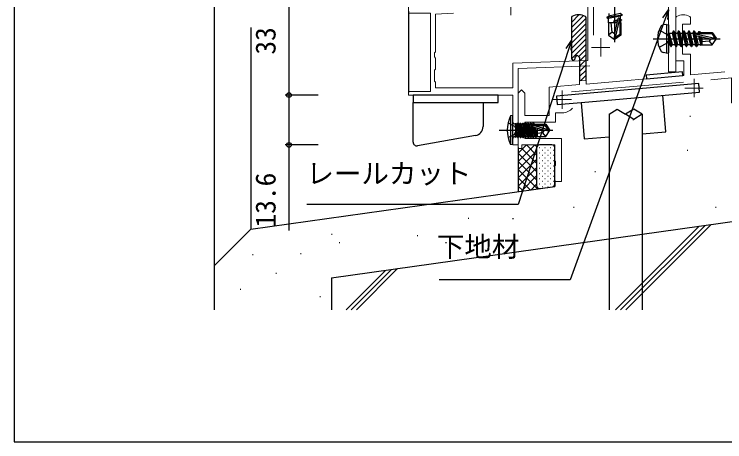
# Model space of a CAD drawing. Units: millimetres, scale not verified. Extents: x -437 to 438, y -331 to 329.
# Drawn here: x -436.9 to -242.9, y -331.2 to -214.5 of the extents above; entities that cross this region are included whole.
import ezdxf
from ezdxf.enums import TextEntityAlignment as Align

# ---------------------------------------------------------------- set-up
doc = ezdxf.new("R2010")
doc.units = ezdxf.units.MM
doc.header["$LTSCALE"] = 2
doc.layers.add('0-2_YKK_11', color=7, linetype='Continuous', lineweight=18)
for name, color, linetype in [('0-3_YKK_11E', 7, 'Continuous'), ('0-4_YKK_12', 2, 'Continuous'), ('0-5_YKK_13', 4, 'Continuous'), ('0-7_YKK_D', 6, 'Continuous'), ('0-8_YKK_ZWAK', 7, 'Continuous'), ('0-9_YSS_K', 3, 'Continuous'), ('0-A_YSS_KE', 3, 'Continuous')]:
    doc.layers.add(name, color=color, linetype=linetype)
doc.styles.add('ＭＳ ゴシック', font='')
doc.styles.get('ＭＳ ゴシック').set_extended_font_data('MS Gothic')

msp = doc.modelspace()

# ---------------------------------------------------------------- linework, layer by layer
at = {"layer": '0-2_YKK_11', "color": 211}
for p, q in [((-301.3, -209.797), (-301.3, -214.797)), ((-276.8, -221.097), (-276.8, -226.097)), ((-279.3, -223.597), (-274.3, -223.597))]:
    msp.add_line(p, q, dxfattribs=at)
at = {"layer": '0-2_YKK_11', "color": 4}
for p, q in [((-252.462, -215.147), (-252.3, -215.414)), ((-251.3, -232.167), (-251.3, -237.167)), ((-254.187, -233.062), (-284.735, -235.734)), ((-253.8, -234.667), (-248.8, -234.667)), ((-298.4, -235.2), (-297.5, -236.1)), ((-287.3, -235.315), (-287.3, -240.315)), ((-289.8, -237.815), (-284.8, -237.815)), ((-289.157, -254.721), (-289.3, -254.529)), ((-289.157, -255.679), (-289.157, -254.721))]:
    msp.add_line(p, q, dxfattribs=at)
for points in [[(-239.3, -192.575), (-239.3, -238.7), (-241.1, -238.7), (-241.1, -231.917), (-246.737, -232.41)], [(-280.8, -232.576), (-280.8, -233.584), (-254.1, -231.247), (-254.1, -227.2), (-256.3, -227.2), (-256.3, -215.414), (-256.138, -215.148)], [(-252.3, -215.414), (-252.3, -217.2), (-254.5, -217.2), (-254.5, -225.4), (-252.3, -225.4), (-252.3, -231.09), (-242.926, -230.27)], [(-297.5, -236.1), (-297.5, -242.2), (-290.9, -242.2), (-290.9, -234.467), (-282.6, -233.741), (-282.6, -232.733), (-280.8, -232.576)], [(-289.3, -254.529), (-289.3, -250.2), (-298.3, -250.2), (-298.3, -251.2), (-299.3, -251.2), (-299.3, -250.2), (-299.3, -236.1), (-298.4, -235.2)], [(-287.3, -241.466), (-289.1, -241.466), (-289.1, -244), (-297.5, -244), (-297.5, -248.4), (-287.5, -248.4), (-287.5, -260.2), (-289.3, -260.2), (-289.3, -255.871), (-289.157, -255.679)]]:
    msp.add_lwpolyline(points, dxfattribs=at)
at = {"layer": '0-2_YKK_11', "color": 211}
for points in [[(-329.3, -204.297), (-329.3, -214.197), (-323.3, -214.197), (-323.3, -235.597), (-329.3, -235.597), (-329.3, -236.597), (-300.8, -236.597), (-300.8, -250.197), (-299.3, -250.197), (-299.3, -229.313), (-279.765, -228.631)], [(-278.8, -220.215), (-278.8, -207.097), (-276.7, -207.097), (-276.7, -209.697), (-275.5, -209.697), (-275.5, -206.597), (-270.5, -206.597), (-270.5, -209.697), (-269.3, -209.697), (-269.3, -206.597), (-262, -206.597), (-261.703, -206.341), (-261.422, -206.085), (-257.622, -205.886)], [(-297.823, -210.606), (-280.3, -209.687), (-280.3, -227.149), (-300.8, -227.865), (-300.8, -234.597), (-321.9, -234.597), (-321.9, -233.097), (-322.2, -232.797), (-322.2, -229.797), (-321.9, -229.497), (-321.9, -227.173), (-321.9, -226.497), (-322.2, -226.197), (-322.2, -225.097), (-321.9, -224.797), (-321.9, -214.474), (-317.023, -214.218)]]:
    msp.add_lwpolyline(points, dxfattribs=at)
at = {"layer": '0-2_YKK_11', "color": 1}
msp.add_lwpolyline([(-258.3, -209.701), (-278.298, -209.701), (-278.298, -211.701), (-258.3, -211.701), (-258.3, -230.2), (-256.3, -230.2), (-256.3, -211.701)], dxfattribs=at)
at = {"layer": '0-2_YKK_11', "color": 4}
for centre, radius, start, end in [((-254.3, -218.7), 4, 62.64698, 117.35287), ((-287.3, -237.816), 3.65, 270, 320.8598)]:
    msp.add_arc(centre, radius, start, end, dxfattribs=at)
at = {"layer": '0-3_YKK_11E'}
for p, q in [((-282.724, -214.701), (-284.8, -216.777)), ((-281.519, -214.91), (-284.8, -218.191)), ((-280.8, -215.414), (-280.962, -215.147)), ((-280.8, -215.605), (-284.8, -219.605)), ((-280.8, -217.019), (-284.8, -221.019)), ((-280.8, -232.576), (-280.8, -215.414)), ((-280.8, -218.434), (-284.8, -222.434)), ((-280.8, -219.848), (-284.8, -223.848)), ((-280.8, -221.262), (-284.8, -225.262)), ((-280.8, -222.676), (-284.8, -226.676)), ((-280.8, -224.091), (-282.691, -225.982)), ((-280.8, -225.505), (-282.6, -227.305)), ((-280.8, -226.919), (-282.6, -228.719)), ((-280.8, -228.333), (-282.6, -230.133)), ((-280.8, -229.747), (-282.6, -231.547)), ((-280.8, -231.162), (-282.35, -232.711))]:
    msp.add_line(p, q, dxfattribs=at)
for points in [[(-284.638, -215.148), (-284.8, -215.414), (-284.8, -226.7), (-284.3, -227.2), (-283.8, -226.7), (-283.8, -226.3)], [(-283.8, -226.3), (-283.2, -225.7), (-282.6, -226.3), (-282.6, -232.733)]]:
    msp.add_lwpolyline(points, dxfattribs=at)
msp.add_arc((-282.8, -218.7), 4, 62.64695, 117.35285, dxfattribs=at)
at = {"layer": '0-4_YKK_12'}
msp.add_line((-329.3, -213.697), (-329.3, -235.897), dxfattribs=at)
at = {"layer": '0-5_YKK_13'}
for p, q in [((-272.997, -202.442), (-272.997, -222.172)), ((-275.097, -215.347), (-270.897, -214.647)), ((-270.897, -214.747), (-275.097, -215.447)), ((-275.097, -215.347), (-274.547, -215.03)), ((-271.447, -215.065), (-274.677, -215.69)), ((-271.447, -214.33), (-274.547, -215.03)), ((-274.547, -214.365), (-274.547, -215.03)), ((-270.897, -214.647), (-271.447, -214.33)), ((-270.897, -214.747), (-271.447, -215.065)), ((-271.447, -215.065), (-271.447, -215.845)), ((-270.897, -214.647), (-270.897, -214.747)), ((-275.097, -215.347), (-275.097, -215.447)), ((-275.097, -215.447), (-274.677, -215.69)), ((-274.697, -216.897), (-274.697, -220.252)), ((-272.34, -216.897), (-274.697, -216.897)), ((-274.677, -216.897), (-274.677, -215.69)), ((-273.697, -219.397), (-273.947, -216.897)), ((-272.149, -216.061), (-273.297, -216.414)), ((-273.297, -216.414), (-272.188, -216.229)), ((-272.211, -216.333), (-273.297, -216.514)), ((-272.223, -216.384), (-273.297, -216.514)), ((-273.297, -216.414), (-273.297, -216.514)), ((-272.088, -215.791), (-272.997, -219.791)), ((-271.654, -215.687), (-272.847, -220.935)), ((-271.447, -215.845), (-271.597, -215.891)), ((-271.597, -215.846), (-271.597, -220.092)), ((-271.597, -216.131), (-271.097, -216.047)), ((-271.317, -216.274), (-271.597, -216.308)), ((-271.297, -216.897), (-271.597, -216.897)), ((-271.097, -216.047), (-271.447, -215.845)), ((-271.097, -216.147), (-271.317, -216.274)), ((-271.317, -216.897), (-271.317, -216.274)), ((-271.297, -216.897), (-271.297, -220.252)), ((-258.8, -217.288), (-259.775, -217.46)), ((-258.8, -217.288), (-258.8, -225.112)), ((-258.8, -217.288), (-258.3, -217.376)), ((-258.3, -217.376), (-258.3, -225.024)), ((-256.95, -219.1), (-257.268, -219.65)), ((-256.25, -223.3), (-256.95, -219.1)), ((-256.95, -219.1), (-256.85, -219.1)), ((-256.85, -219.1), (-256.532, -219.65)), ((-256.85, -219.1), (-256.15, -223.3)), ((-255.55, -219.1), (-255.868, -219.65)), ((-254.85, -223.3), (-255.55, -219.1)), ((-255.55, -219.1), (-255.45, -219.1)), ((-255.45, -219.1), (-254.75, -223.3)), ((-254.15, -219.1), (-254.468, -219.65)), ((-253.45, -223.3), (-254.15, -219.1)), ((-254.15, -219.1), (-254.05, -219.1)), ((-254.05, -219.1), (-253.35, -223.3)), ((-252.75, -219.1), (-253.068, -219.65)), ((-252.05, -223.3), (-252.75, -219.1)), ((-252.75, -219.1), (-252.65, -219.1)), ((-252.65, -219.1), (-251.95, -223.3)), ((-251.35, -219.1), (-251.668, -219.65)), ((-250.65, -223.3), (-251.35, -219.1)), ((-251.35, -219.1), (-251.25, -219.1)), ((-251.25, -219.1), (-250.55, -223.3)), ((-273.697, -219.397), (-274.697, -220.252)), ((-274.697, -220.252), (-273.147, -221.297)), ((-272.997, -219.898), (-273.697, -219.397)), ((-272.997, -219.791), (-273.147, -221.297)), ((-272.997, -219.791), (-272.997, -221.297)), ((-271.597, -220.092), (-272.847, -220.935)), ((-271.297, -220.252), (-272.847, -221.297)), ((-272.847, -220.935), (-272.847, -221.297)), ((-271.297, -220.252), (-271.597, -220.092)), ((-257.65, -223.3), (-258.25, -219.7)), ((-258.25, -219.7), (-258.15, -219.7)), ((-258.25, -219.7), (-257.968, -222.75)), ((-258.15, -219.7), (-257.55, -223.3)), ((-257.232, -222.75), (-258.15, -219.7)), ((-258.1, -219.65), (-257.268, -219.65)), ((-257.268, -219.65), (-256.568, -222.75)), ((-256.532, -219.65), (-255.832, -222.75)), ((-256.532, -219.65), (-255.868, -219.65)), ((-255.868, -219.65), (-255.168, -222.75)), ((-255.132, -219.65), (-254.468, -219.65)), ((-254.468, -219.65), (-253.768, -222.75)), ((-253.732, -219.65), (-253.068, -219.65)), ((-253.068, -219.65), (-252.368, -222.75)), ((-252.332, -219.65), (-251.668, -219.65)), ((-251.668, -219.65), (-250.968, -222.75)), ((-250.932, -219.65), (-250.268, -219.65)), ((-250.91, -219.857), (-245.662, -221.05)), ((-250.807, -220.291), (-246.806, -221.2)), ((-250.787, -220.295), (-250.232, -222.75)), ((-250.008, -219.2), (-250.268, -219.65)), ((-250.268, -219.65), (-250.233, -219.803)), ((-250.086, -220.454), (-249.568, -222.75)), ((-250.008, -219.2), (-249.792, -219.2)), ((-250.008, -219.2), (-249.909, -219.8)), ((-249.792, -219.2), (-249.676, -219.8)), ((-249.79, -220.522), (-249.365, -223.1)), ((-249.619, -219.5), (-246.345, -219.5)), ((-249.524, -220.582), (-249.2, -222.248)), ((-249.2, -219.5), (-249.2, -219.8)), ((-249.2, -220.656), (-249.2, -222.9)), ((-246.345, -219.5), (-246.505, -219.8)), ((-246.345, -219.5), (-245.3, -221.05)), ((-245.662, -221.05), (-245.3, -221.05)), ((-245.3, -221.35), (-245.3, -221.05)), ((-273.147, -221.297), (-272.847, -221.297)), ((-262.5, -221.2), (-244.19, -221.2)), ((-258.1, -222.75), (-257.968, -222.75)), ((-257.65, -223.3), (-257.968, -222.75)), ((-257.55, -223.3), (-257.232, -222.75)), ((-257.232, -222.75), (-256.568, -222.75)), ((-256.25, -223.3), (-256.568, -222.75)), ((-256.15, -223.3), (-255.832, -222.75)), ((-255.832, -222.75), (-255.168, -222.75)), ((-254.85, -223.3), (-255.168, -222.75)), ((-254.75, -223.3), (-254.432, -222.75)), ((-254.432, -222.75), (-253.768, -222.75)), ((-253.45, -223.3), (-253.768, -222.75)), ((-253.35, -223.3), (-253.032, -222.75)), ((-253.032, -222.75), (-252.368, -222.75)), ((-252.05, -223.3), (-252.368, -222.75)), ((-251.95, -223.3), (-251.632, -222.75)), ((-251.632, -222.75), (-250.968, -222.75)), ((-250.65, -223.3), (-250.968, -222.75)), ((-250.55, -223.3), (-250.232, -222.75)), ((-250.232, -222.75), (-249.568, -222.75)), ((-249.365, -223.1), (-249.568, -222.75)), ((-249.271, -222.9), (-249.365, -223.1)), ((-249.271, -222.9), (-246.345, -222.9)), ((-247.2, -221.9), (-246.345, -222.9)), ((-246.806, -221.2), (-245.3, -221.2)), ((-246.806, -221.2), (-245.3, -221.35)), ((-246.345, -222.9), (-245.3, -221.35)), ((-258.8, -225.112), (-259.775, -224.94)), ((-257.65, -223.3), (-257.55, -223.3)), ((-257.65, -223.3), (-257.55, -223.3)), ((-256.25, -223.3), (-256.15, -223.3)), ((-254.85, -223.3), (-254.75, -223.3)), ((-253.45, -223.3), (-253.35, -223.3)), ((-252.05, -223.3), (-251.95, -223.3)), ((-250.65, -223.3), (-250.55, -223.3)), ((-258.8, -225.112), (-258.3, -225.024)), ((-328, -236.597), (-328, -238.597)), ((-304.8, -236.597), (-328, -236.597)), ((-304.8, -238.597), (-304.8, -236.597)), ((-282.165, -238.598), (-249.789, -235.766)), ((-258.979, -246.608), (-259.85, -236.646)), ((-328, -238.597), (-324.818, -238.597)), ((-328, -249.44), (-328, -238.597)), ((-324.818, -238.597), (-304.8, -238.597)), ((-308.9, -238.597), (-308.9, -245.166)), ((-300.8, -242.197), (-301.453, -242.275)), ((-301.453, -242.275), (-301.453, -250.119)), ((-300.8, -250.197), (-300.8, -242.197)), ((-302.087, -244.197), (-300.372, -245.052)), ((-300.1, -244.218), (-300.1, -248.176)), ((-300.1, -244.218), (-300.013, -244.218)), ((-299.313, -248.176), (-300.013, -244.218)), ((-300.013, -244.218), (-299.794, -244.597)), ((-299.487, -244.218), (-299.706, -244.597)), ((-299.487, -244.218), (-299.313, -244.218)), ((-298.613, -248.176), (-299.313, -244.218)), ((-299.313, -244.218), (-299.094, -244.597)), ((-298.787, -244.218), (-299.006, -244.597)), ((-298.087, -244.218), (-298.306, -244.597)), ((-298.087, -244.218), (-297.913, -244.218)), ((-298.087, -244.218), (-297.387, -248.176)), ((-297.913, -244.218), (-297.694, -244.597)), ((-297.213, -248.176), (-297.913, -244.218)), ((-297.387, -244.218), (-297.606, -244.597)), ((-297.387, -244.218), (-296.687, -248.176)), ((-297.387, -244.218), (-297.213, -244.218)), ((-297.213, -244.218), (-296.994, -244.597)), ((-296.513, -248.176), (-297.213, -244.218)), ((-296.687, -244.218), (-296.906, -244.597)), ((-296.687, -244.218), (-295.987, -248.176)), ((-296.687, -244.218), (-296.513, -244.218)), ((-296.513, -244.218), (-296.294, -244.597)), ((-295.813, -248.176), (-296.513, -244.218)), ((-295.987, -244.218), (-296.206, -244.597)), ((-295.987, -244.218), (-295.287, -248.176)), ((-295.987, -244.218), (-295.813, -244.218)), ((-295.813, -244.218), (-295.594, -244.597)), ((-295.113, -248.176), (-295.813, -244.218)), ((-295.287, -244.218), (-295.506, -244.597)), ((-295.287, -244.218), (-295.176, -244.848)), ((-295.287, -244.218), (-295.113, -244.218)), ((-295.001, -244.847), (-295.113, -244.218)), ((-268.034, -243.208), (-267.768, -243.208)), ((-304.553, -246.197), (-289.87, -246.197)), ((-300.372, -245.052), (-299.763, -246.197)), ((-300.3, -244.467), (-300.1, -244.467)), ((-299.794, -244.597), (-299.094, -247.797)), ((-299.706, -244.597), (-299.794, -244.597)), ((-299.006, -247.797), (-299.706, -244.597)), ((-299.094, -244.597), (-298.394, -247.797)), ((-299.006, -244.597), (-299.094, -244.597)), ((-298.306, -244.597), (-298.394, -244.597)), ((-297.606, -247.797), (-298.306, -244.597)), ((-297.694, -244.597), (-296.994, -247.797)), ((-297.606, -244.597), (-297.694, -244.597)), ((-296.906, -247.797), (-297.606, -244.597)), ((-296.994, -244.597), (-296.294, -247.797)), ((-296.906, -244.597), (-296.994, -244.597)), ((-296.206, -247.797), (-296.906, -244.597)), ((-296.294, -244.597), (-295.594, -247.797)), ((-296.206, -244.597), (-296.294, -244.597)), ((-295.506, -247.797), (-296.206, -244.597)), ((-295.594, -244.597), (-294.894, -247.797)), ((-295.506, -244.597), (-295.594, -244.597)), ((-294.806, -247.797), (-295.506, -244.597)), ((-292.306, -246.197), (-295.207, -245.338)), ((-295.083, -245.374), (-294.587, -248.176)), ((-294.413, -248.176), (-294.899, -245.429)), ((-294.1, -244.597), (-294.894, -244.597)), ((-294.699, -245.488), (-294.194, -247.797)), ((-294.1, -244.547), (-294.1, -244.847)), ((-294.1, -245.666), (-294.1, -247.847)), ((-292.306, -246.197), (-290.8, -246.197)), ((-292.306, -246.197), (-290.8, -246.347)), ((-292.005, -244.847), (-291.162, -246.047)), ((-291.812, -244.547), (-290.8, -246.047)), ((-291.162, -246.047), (-290.8, -246.047)), ((-290.8, -246.047), (-290.8, -246.347)), ((-310.966, -247.628), (-326.826, -250.425)), ((-300.3, -247.927), (-300.1, -247.927)), ((-300.1, -246.398), (-299.794, -247.797)), ((-300.013, -248.176), (-299.794, -247.797)), ((-299.706, -247.797), (-299.794, -247.797)), ((-299.313, -248.176), (-299.094, -247.797)), ((-299.006, -247.797), (-299.094, -247.797)), ((-298.787, -248.176), (-298.613, -248.176)), ((-298.613, -248.176), (-298.394, -247.797)), ((-298.306, -247.797), (-298.394, -247.797)), ((-297.913, -248.176), (-297.694, -247.797)), ((-297.606, -247.797), (-297.694, -247.797)), ((-297.387, -248.176), (-297.606, -247.797)), ((-297.387, -248.176), (-297.213, -248.176)), ((-297.213, -248.176), (-296.994, -247.797)), ((-296.906, -247.797), (-296.994, -247.797)), ((-296.687, -248.176), (-296.906, -247.797)), ((-296.687, -248.176), (-296.513, -248.176)), ((-296.513, -248.176), (-296.294, -247.797)), ((-296.206, -247.797), (-296.294, -247.797)), ((-295.987, -248.176), (-296.206, -247.797)), ((-295.987, -248.176), (-295.813, -248.176)), ((-295.813, -248.176), (-295.594, -247.797)), ((-295.506, -247.797), (-295.594, -247.797)), ((-295.287, -248.176), (-295.506, -247.797)), ((-295.287, -248.176), (-295.113, -248.176)), ((-295.113, -248.176), (-294.894, -247.797)), ((-294.806, -247.797), (-294.894, -247.797)), ((-294.587, -248.176), (-294.806, -247.797)), ((-294.587, -248.176), (-294.413, -248.176)), ((-294.413, -248.176), (-294.194, -247.797)), ((-294.106, -247.797), (-294.194, -247.797)), ((-294.1, -247.847), (-291.812, -247.847)), ((-292.7, -246.897), (-291.888, -247.847)), ((-291.812, -247.847), (-290.8, -246.347)), ((-281.293, -248.56), (-274.523, -247.968)), ((-265.523, -247.181), (-258.979, -246.608)), ((-300.8, -250.197), (-301.453, -250.119))]:
    msp.add_line(p, q, dxfattribs=at)
for points in [[(-271.097, -216.047), (-271.097, -216.147), (-271.597, -216.231)], [(-260.879, -218.9), (-258.563, -220.055), (-257.954, -221.2)], [(-255.45, -219.1), (-255.132, -219.65), (-254.432, -222.75)], [(-254.05, -219.1), (-253.732, -219.65), (-253.032, -222.75)], [(-252.65, -219.1), (-252.332, -219.65), (-251.632, -222.75)], [(-251.25, -219.1), (-250.932, -219.65), (-250.889, -219.842)], [(-250.752, -219.8), (-246.505, -219.8), (-245.662, -221.05)], [(-249.792, -219.2), (-249.532, -219.65), (-249.499, -219.8)], [(-260.879, -223.5), (-258.563, -222.345), (-257.954, -221.2)], [(-246.699, -221.2), (-247.2, -221.9), (-249.2, -222.1)], [(-249.789, -235.766), (-249.989, -233.474), (-288.841, -236.874), (-288.64, -239.165), (-282.165, -238.598), (-281.293, -248.56)], [(-274.518, -241.808), (-272.268, -240.408), (-270.018, -241.808)], [(-265.518, -241.808), (-267.768, -240.408), (-270.018, -241.808)], [(-267.74, -240.408), (-267.754, -240.408), (-267.768, -240.408)], [(-274.518, -241.808), (-274.518, -275.851), (-274.518, -295.2)], [(-265.518, -241.808), (-267.768, -243.208), (-270.018, -241.808)], [(-265.518, -241.808), (-265.518, -274.587), (-265.518, -295.2)], [(-299.487, -244.218), (-298.787, -248.176), (-299.006, -247.797)], [(-298.787, -244.218), (-298.087, -248.176), (-297.913, -248.176), (-298.613, -244.218)], [(-298.787, -244.218), (-298.613, -244.218), (-298.394, -244.597), (-297.694, -247.797)], [(-295.113, -244.218), (-294.894, -244.597), (-294.839, -244.847)], [(-302.087, -248.197), (-300.372, -247.342), (-299.763, -246.197)], [(-300.1, -244.712), (-299.487, -248.176), (-299.313, -248.176)], [(-299.487, -248.176), (-299.706, -247.797), (-300.1, -245.997)], [(-298.087, -248.176), (-298.306, -247.797), (-299.006, -244.597)], [(-291.162, -246.047), (-295.152, -244.847), (-292.005, -244.847)], [(-294.1, -244.547), (-291.812, -244.547), (-292.005, -244.847)], [(-292.199, -246.197), (-292.7, -246.897), (-294.1, -247.037)], [(-300.1, -248.176), (-300.013, -248.176), (-300.1, -247.683)]]:
    msp.add_lwpolyline(points, dxfattribs=at)
msp.add_lwpolyline([(-264.419, -231.146), (-264.332, -232.143), (-254.37, -231.271), (-254.457, -230.275)], close=True, dxfattribs=at)
for centre, radius, start, end in [((-271.846, -215.846), 0.248, 0, 167.19096), ((-254.8, -221.2), 6.5, 149.36409, 210.63591), ((-259.618, -218.346), 0.9, 100, 149.36409), ((-258.1, -219.45), 0.2, 180, 270), ((-250.752, -220.048), 0.248, 90, 257.19096), ((-258.1, -222.95), 0.2, 90, 180), ((-259.618, -224.054), 0.9, 210.63591, 260), ((-292.8, -246.197), 9.5, 155.61796, 204.38204), ((-300.3, -243.967), 0.5, 180, 270), ((-311.4, -245.166), 2.5, 280, 0), ((-295.152, -245.096), 0.248, 90, 257.19096), ((-300.3, -248.427), 0.5, 90, 180), ((-327, -249.44), 1, 180, 280)]:
    msp.add_arc(centre, radius, start, end, dxfattribs=at)
at = {"layer": '0-7_YKK_D'}
for p, q in [((-361.9, -203.597), (-361.9, -236.597)), ((-353.9, -236.597), (-362.9, -236.597)), ((-353.9, -236.597), (-362.9, -236.597)), ((-353.9, -250.197), (-362.9, -250.197))]:
    msp.add_line(p, q, dxfattribs=at)
for points in [[(-258.3, -213.345), (-259.172, -215.742), (-285.108, -287), (-320.93, -287)], [(-259.814, -215.508), (-258.3, -213.345), (-258.53, -215.975)], [(-284.8, -221.683), (-285.588, -224.108), (-299.355, -266.479), (-357.03, -266.479)], [(-286.238, -223.897), (-284.8, -221.683), (-284.938, -224.319)], [(-361.9, -236.597), (-361.9, -250.197), (-361.9, -273.58)]]:
    msp.add_lwpolyline(points, dxfattribs=at)
for centre in [(-361.9, -236.597), (-361.9, -236.597), (-361.9, -250.197)]:
    msp.add_circle(centre, 0.637, dxfattribs=at)
at = {"layer": '0-8_YKK_ZWAK'}
msp.add_line((-436.9, 293.8), (-436.9, -331.2), dxfattribs=at)
msp.add_lwpolyline([(-436.9, -331.2), (438.1, -331.2), (438.1, 293.8)], dxfattribs=at)
at = {"layer": '0-9_YSS_K'}
for p, q in [((-382.302, -19.7), (-382.302, -283.176)), ((-372.302, -218.176), (-372.302, -273.176)), ((-252.459, -242.339), (-252.259, -242.339)), ((-299.3, -252.445), (-297.055, -250.2)), ((-299.3, -254.69), (-294.81, -250.2)), ((-294.3, -252.955), (-297.055, -250.2)), ((-294.26, -250.75), (-294.81, -250.2)), ((-290.1, -250.2), (-293.5, -250.2)), ((-299.3, -250.9), (-299.3, -262.923)), ((-299.3, -256.935), (-294.3, -251.935)), ((-294.3, -255.2), (-298.388, -251.112)), ((-294.3, -251), (-294.3, -261.301)), ((-294.3, -251.615), (-294.2, -251.615)), ((-293.593, -250.908), (-293.493, -250.908)), ((-292.785, -251.615), (-292.685, -251.615)), ((-292.078, -250.908), (-291.978, -250.908)), ((-291.27, -251.615), (-291.17, -251.615)), ((-290.563, -250.908), (-290.463, -250.908)), ((-289.755, -251.615), (-289.655, -251.615)), ((-289.3, -260.823), (-289.3, -251)), ((-253.22, -251.638), (-253.02, -251.638)), ((-294.3, -257.445), (-299.3, -252.445)), ((-294.3, -253.03), (-294.2, -253.03)), ((-293.593, -252.323), (-293.493, -252.323)), ((-293.593, -253.738), (-293.493, -253.738)), ((-292.785, -253.03), (-292.685, -253.03)), ((-292.078, -252.323), (-291.978, -252.323)), ((-292.078, -253.738), (-291.978, -253.738)), ((-291.27, -253.03), (-291.17, -253.03)), ((-290.563, -252.323), (-290.463, -252.323)), ((-290.563, -253.738), (-290.463, -253.738)), ((-289.755, -253.03), (-289.655, -253.03)), ((-299.3, -259.18), (-294.3, -254.18)), ((-294.3, -259.69), (-299.3, -254.69)), ((-294.3, -254.445), (-294.2, -254.445)), ((-294.3, -255.86), (-294.2, -255.86)), ((-293.593, -255.153), (-293.493, -255.153)), ((-292.785, -254.445), (-292.685, -254.445)), ((-292.785, -255.86), (-292.685, -255.86)), ((-292.078, -255.153), (-291.978, -255.153)), ((-291.27, -254.445), (-291.17, -254.445)), ((-291.27, -255.86), (-291.17, -255.86)), ((-290.563, -255.153), (-290.463, -255.153)), ((-289.755, -254.445), (-289.655, -254.445)), ((-289.755, -255.86), (-289.655, -255.86)), ((-299.3, -261.425), (-294.3, -256.425)), ((-294.049, -262.186), (-299.3, -256.935)), ((-294.3, -257.275), (-294.2, -257.275)), ((-293.593, -256.568), (-293.493, -256.568)), ((-293.593, -257.983), (-293.493, -257.983)), ((-292.785, -257.275), (-292.685, -257.275)), ((-292.078, -256.568), (-291.978, -256.568)), ((-292.078, -257.983), (-291.978, -257.983)), ((-291.27, -257.275), (-291.17, -257.275)), ((-290.563, -256.568), (-290.463, -256.568)), ((-290.563, -257.983), (-290.463, -257.983)), ((-289.755, -257.275), (-289.655, -257.275)), ((-278.42, -257.453), (-278.22, -257.453)), ((-296.018, -262.462), (-299.3, -259.18)), ((-298.431, -262.801), (-294.3, -258.67)), ((-294.3, -258.69), (-294.2, -258.69)), ((-293.593, -259.398), (-293.493, -259.398)), ((-292.785, -258.69), (-292.685, -258.69)), ((-292.078, -259.398), (-291.978, -259.398)), ((-291.27, -258.69), (-291.17, -258.69)), ((-290.563, -259.398), (-290.463, -259.398)), ((-289.755, -258.69), (-289.655, -258.69)), ((-297.986, -262.739), (-299.3, -261.425)), ((-295.819, -262.435), (-294.3, -260.916)), ((-294.3, -260.105), (-294.2, -260.105)), ((-294.269, -261.52), (-294.2, -261.52)), ((-293.593, -260.813), (-293.493, -260.813)), ((-293.389, -262.093), (-289.989, -261.616)), ((-292.785, -260.105), (-292.685, -260.105)), ((-292.785, -261.52), (-292.685, -261.52)), ((-292.078, -260.813), (-291.978, -260.813)), ((-291.27, -260.105), (-291.17, -260.105)), ((-291.27, -261.52), (-291.17, -261.52)), ((-290.563, -260.813), (-290.463, -260.813)), ((-289.755, -260.105), (-289.655, -260.105)), ((-289.755, -261.52), (-289.707, -261.52)), ((-284.236, -267.146), (-284.036, -267.146)), ((-245.465, -267.146), (-245.265, -267.146)), ((-312.998, -270.2), (-312.798, -270.2)), ((-300.849, -270.272), (-300.649, -270.272)), ((-272.765, -295.2), (-249.965, -272.4)), ((-271.35, -295.2), (-248.319, -272.169)), ((-269.936, -295.2), (-246.674, -271.938)), ((-350.297, -274.587), (-350.097, -274.587)), ((-326.884, -274.9), (-326.684, -274.9)), ((-348.208, -276.839), (-348.008, -276.839)), ((-319.13, -276.839), (-318.93, -276.839)), ((-371.885, -280.067), (-371.685, -280.067)), ((-358.749, -279.822), (-358.549, -279.822)), ((-346.304, -295.2), (-335.52, -284.416)), ((-344.89, -295.2), (-333.874, -284.185)), ((-343.475, -295.2), (-332.229, -283.954)), ((-365.504, -285.2), (-365.304, -285.2)), ((-375.263, -289.524), (-375.063, -289.524)), ((-353.494, -291.517), (-353.294, -291.517))]:
    msp.add_line(p, q, dxfattribs=at)
for centre, start, end in [((-293.5, -251), 90, 180), ((-290.1, -251), 360, 90), ((-293.5, -261.301), 180, 277.99462), ((-290.1, -260.823), 277.99462, 0)]:
    msp.add_arc(centre, 0.8, start, end, dxfattribs=at)
at = {"layer": '0-A_YSS_KE'}
for p, q in [((-289.297, -259.9), (-289.297, -261.519)), ((-372.303, -273.176), (-289.297, -261.519)), ((-350.3, -286.492), (-234.3, -270.2)), ((-372.303, -273.176), (-382.302, -283.176)), ((-382.302, -283.176), (-382.302, -295.2)), ((-350.3, -286.492), (-350.3, -295.2))]:
    msp.add_line(p, q, dxfattribs=at)

# ---------------------------------------------------------------- texts
at = {"layer": '0-7_YKK_D', "style": 'ＭＳ ゴシック'}
for s, p in [('33', (-363.9, -225.552)), ('13.6', (-363.9, -272.73))]:
    msp.add_text(s, height=5.499, rotation=90, dxfattribs=at).set_placement(p, align=Align.BOTTOM_LEFT)
for s, p in [('レールカット', (-357.114, -262.375)), ('下地材', (-321.522, -282.349))]:
    msp.add_text(s, height=5.499, dxfattribs=at).set_placement(p, align=Align.BOTTOM_LEFT)

doc.saveas('drawing.dxf')
